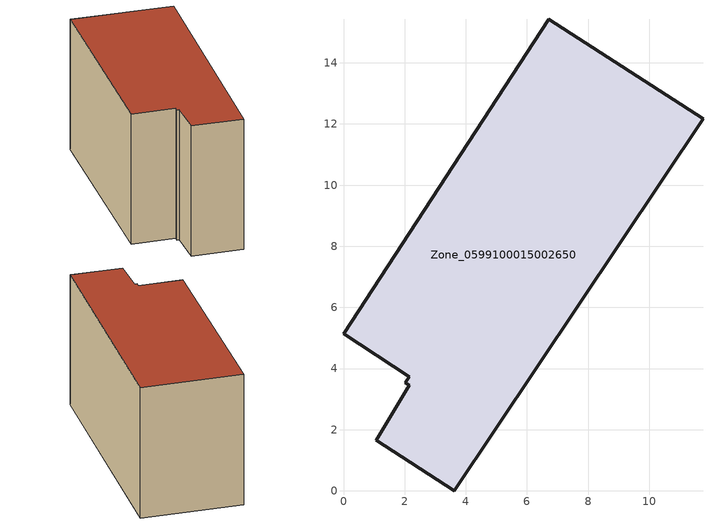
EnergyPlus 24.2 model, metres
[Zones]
Zone_0599100015002650
 floor ground (C_G): 2.02,3.53 2.16,3.74 0,5.15 6.72,15.43 11.76,12.17 3.63,0 1.07,1.65 2.16,3.46 z0.78
 wall outside (C_F): 3.63,0 11.76,12.17 6.72,15.43 0,5.15 2.16,3.74 2.02,3.53 2.16,3.46 1.07,1.65 3.63,0 z0.78:8.85
 roof outside (C_R): 2.16,3.74 2.02,3.53 2.16,3.46 1.07,1.65 3.63,0 11.76,12.17 6.72,15.43 0,5.15 z8.85
[BUILDING]
Pand.0599100015002650: North Axis=0; Terrain=City; Loads Convergence Tolerance Value=0.04; Temperature Convergence Tolerance Value=0.4; Solar Distribution=FullExterior; Maximum Number of Warmup Days=25; Minimum Number of Warmup Days=1
[Site:Location]
Rotterdam.The.Hague.AP_ZH_NLD Design_Conditions: Latitude=51.96; Longitude=4.45; Time Zone=1; Elevation=-4.5
[SITE:GROUNDTEMPERATURE:BUILDINGSURFACE]
18, 18, 18, 18, 18, 18, 18, 18, 18, 18, 18, 18
[MATERIAL] Thermal Absorptance=0.9; Solar Absorptance=0.7; Visible Absorptance=0.7
Name | Roughness | Thickness | Conductivity | Density | Specific Heat
G.TC.1965-1974 | MediumSmooth | 0.15 | 0.882353 | 540 | 1210
F.TC.1965-1974 | Rough | 0.3 | 0.697674 | 1920 | 840
R.TC.1965-1974 | MediumRough | 0.2 | 0.232558 | 1500 | 1000
[CONSTRUCTION]
C_G: G.TC.1965-1974
C_F: F.TC.1965-1974
C_R: R.TC.1965-1974
[ZONE]
Zone_0599100015002650: Type=1; Multiplier=1; Ceiling Height=Autocalculate; Volume=Autocalculate; Floor Area=autocalculate; Part of Total Floor Area=Yes
[ZONEINFILTRATION:DESIGNFLOWRATE]
Infil_Zone_0599100015002650: Zone or ZoneList or Space or SpaceList=Zone_0599100015002650; Schedule=AlwaysOn; Design Flow Rate Calculation Method=Flow/Area; Flow Rate per Floor Area=0.003; Constant Term Coefficient=1; Temperature Term Coefficient=0; Velocity Term Coefficient=0; Velocity Squared Term Coefficient=0
[HVACTEMPLATE:ZONE:IDEALLOADSAIRSYSTEM]
Zone_0599100015002650: Maximum Heating Supply Air Temperature=50; Minimum Cooling Supply Air Temperature=13; Maximum Heating Supply Air Humidity Ratio=0.0156; Minimum Cooling Supply Air Humidity Ratio=0.0077; Heating Limit=NoLimit; Cooling Limit=NoLimit; Dehumidification Control Type=ConstantSensibleHeatRatio; Cooling Sensible Heat Ratio=0.7; Dehumidification Setpoint=60; Humidification Control Type=None; Humidification Setpoint=30; Outdoor Air Method=None; Outdoor Air Flow Rate per Person=0.00944; Outdoor Air Flow Rate per Zone Floor Area=0; Outdoor Air Flow Rate per Zone=0; Demand Controlled Ventilation Type=None; Outdoor Air Economizer Type=NoEconomizer; Heat Recovery Type=None; Sensible Heat Recovery Effectiveness=0.7; Latent Heat Recovery Effectiveness=0.65
[ZONECONTROL:THERMOSTAT]
ThermostatControl_Zone_0599100015002650: Zone or ZoneList=Zone_0599100015002650; Control Type Schedule=DualSetpointControlType; Control 1=Thermostat_Zone_0599100015002650; Temperature Difference Between Cutout And Setpoint=0
[THERMOSTATSETPOINT:DUALSETPOINT]
Thermostat_Zone_0599100015002650: Heating Setpoint Temperature Schedule=HeatingSetpoint_Zone_0599100015002650; Cooling Setpoint Temperature Schedule=CoolingSetpoint_Zone_0599100015002650
[SCHEDULE:COMPACT]
HeatingSetpoint_Zone_0599100015002650: Through: 12/31, For: AllDays, Until: 24:00, 21
CoolingSetpoint_Zone_0599100015002650: Through: 12/31, For: AllDays, Until: 24:00, 24
DualSetpointControlType: Through: 12/31, For: AllDays, Until: 24:00, 4
AlwaysOn: Through: 12/31, For: AllDays, Until: 24:00, 1
